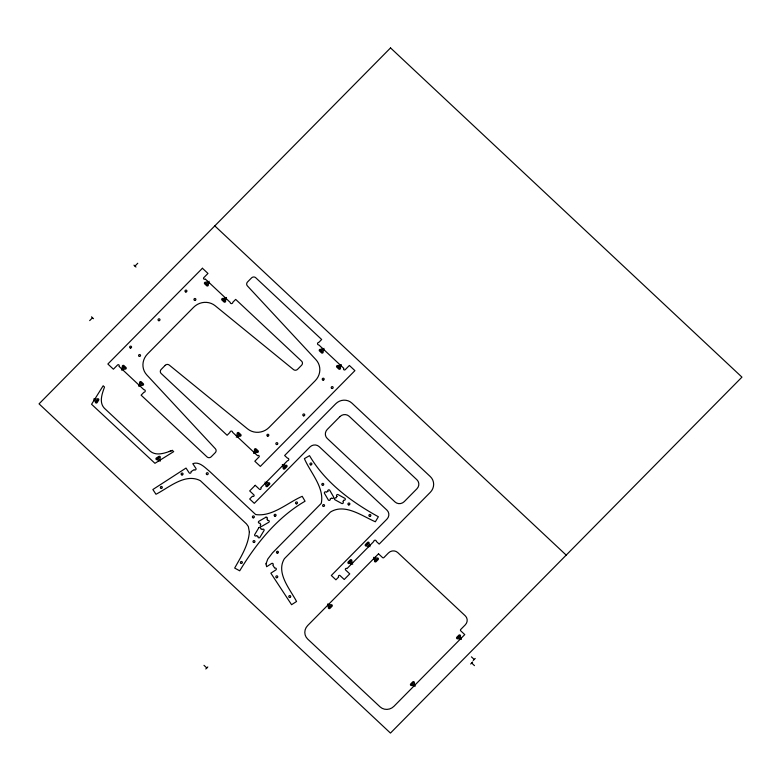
<?xml version="1.0" encoding="UTF-8"?>
<svg xmlns="http://www.w3.org/2000/svg" width="781" height="781" viewBox="0 0 781 781"><rect width="100%" height="100%" fill="white"/><g stroke="black" fill="none" stroke-linecap="round" stroke-linejoin="round"><path stroke-width="1.17" d="M96.366 402.078L97.82 399.657M134.957 266.106L137.768 263.256M89.678 320.61L92.49 317.769M121.504 368.7L122.578 367.002A0.986 0.947 -28.8 0 1 122.578 365.654A0.986 0.947 -28.8 0 1 123.964 365.606L125.966 367.48A0.986 0.947 -28.8 0 1 125.966 368.827A0.986 0.947 -28.8 0 1 124.589 368.886L122.89 369.999M207.756 281.355L206.067 282.468A0.986 0.947 -28.8 0 0 204.681 282.517A0.986 0.947 -28.8 0 0 204.681 283.864L206.682 285.748A0.986 0.947 -28.8 0 0 208.068 285.69A0.986 0.947 -28.8 0 0 208.068 284.343L209.142 282.644M121.465 370.096L124.277 367.246M206.369 284.108L209.181 281.258M138.793 384.906L139.877 383.207A0.986 0.947 -28.8 0 1 139.877 381.86A0.986 0.947 -28.8 0 1 141.263 381.811L143.265 383.686A0.986 0.947 -28.8 0 1 143.265 385.033A0.986 0.947 -28.8 0 1 141.878 385.082L140.18 386.204M225.055 297.551L223.356 298.664A0.986 0.947 -28.8 0 0 221.97 298.723A0.986 0.947 -28.8 0 0 221.97 300.07L223.971 301.944A0.986 0.947 -28.8 0 0 225.358 301.896A0.986 0.947 -28.8 0 0 225.358 300.548L226.441 298.85M138.754 386.292L141.566 383.442M223.669 300.304L226.48 297.463M236.331 435.808L237.414 434.119A0.986 0.947 -28.8 0 1 237.414 432.772A0.986 0.947 -28.8 0 1 238.801 432.713L240.802 434.587A0.986 0.947 -28.8 0 1 240.802 435.935A0.986 0.947 -28.8 0 1 239.416 435.993L237.717 437.106M322.592 348.463L320.893 349.576A0.986 0.947 -28.8 0 0 319.507 349.634A0.986 0.947 -28.8 0 0 319.507 350.981L321.508 352.856A0.986 0.947 -28.8 0 0 322.895 352.797A0.986 0.947 -28.8 0 0 322.895 351.45L323.978 349.761M236.292 437.204L239.103 434.353M321.206 351.216L324.017 348.365M253.63 452.014L254.704 450.315A0.986 0.947 -28.8 0 1 254.704 448.968A0.986 0.947 -28.8 0 1 256.09 448.919L258.091 450.793A0.986 0.947 -28.8 0 1 258.091 452.14A0.986 0.947 -28.8 0 1 256.715 452.189L255.016 453.312M339.881 364.659L338.193 365.781A0.986 0.947 -28.8 0 0 336.806 365.83A0.986 0.947 -28.8 0 0 336.806 367.177L338.808 369.052A0.986 0.947 -28.8 0 0 340.194 369.003A0.986 0.947 -28.8 0 0 340.194 367.656L341.268 365.957M253.591 453.4L256.402 450.559M338.495 367.421L341.307 364.571M266.809 485.723L268.81 483.703M284.099 468.209L286.11 466.179M205.793 668.985L207.795 666.954M348.882 562.623L350.884 560.592M366.182 545.109L368.183 543.078M329.318 607.686L331.32 605.656M375.446 560.973L377.448 558.942M411.392 684.576L413.403 682.555M457.52 637.872L459.521 635.841M473.218 660.492L475.219 658.461M470.66 664.016L472.661 661.985M156.903 458.74L159.334 457.227M172.347 450.383C165.631 452.843 156.786 456.455 150.401 451.369L104.293 408.16C98.845 402.332 102.155 393.517 104.517 387.044L103.16 385.775L91.572 404.275L154.95 463.309L173.685 451.633L172.347 450.383L169.282 451.555M95.087 398.661L96.981 399.198A0.986 0.947 -28.8 0 1 98.318 398.827A0.986 0.947 -28.8 0 1 98.66 400.116L97.205 402.537A0.986 0.947 -28.8 0 1 95.858 402.918A0.986 0.947 -28.8 0 1 95.526 401.619L94.052 400.321M93.671 398.993L97.098 400.868M214.795 225.885L566.205 555.115M320.2 350.279L322.202 352.153M337.499 366.484L339.501 368.359M205.374 283.171L207.375 285.045M222.663 299.367L224.664 301.241M133.961 265.169L135.962 267.043M283.718 464.549L285.416 465.535A0.986 0.947 -28.8 0 1 286.803 465.486A0.986 0.947 -28.8 0 1 286.793 466.833L284.792 468.854A0.986 0.947 -28.8 0 1 283.415 468.912A0.986 0.947 -28.8 0 1 283.415 467.565L282.331 465.945M369.96 545.343L368.876 543.722A0.986 0.947 -28.8 0 0 368.876 542.375A0.986 0.947 -28.8 0 0 367.49 542.434L365.488 544.455A0.986 0.947 -28.8 0 0 365.488 545.812A0.986 0.947 -28.8 0 0 366.875 545.753L368.573 546.739M282.292 464.558L285.104 467.194M367.187 544.093L369.999 546.729M375.056 557.312L376.754 558.298A0.986 0.947 -28.8 0 1 378.141 558.239A0.986 0.947 -28.8 0 1 378.141 559.596L376.13 561.617A0.986 0.947 -28.8 0 1 374.753 561.676A0.986 0.947 -28.8 0 1 374.753 560.328L373.669 558.708M461.298 638.106L460.214 636.486A0.986 0.947 -28.8 0 0 460.214 635.138A0.986 0.947 -28.8 0 0 458.837 635.197L456.826 637.218A0.986 0.947 -28.8 0 0 456.826 638.565A0.986 0.947 -28.8 0 0 458.213 638.516L459.911 639.502M373.63 557.322L376.442 559.957M458.525 636.857L461.337 639.493M238.107 433.416L240.109 435.29M255.397 449.622L257.398 451.496M471.412 656.841L474.223 659.476M471.656 663.001L474.467 665.637M91.494 316.832L93.495 318.707M266.419 482.062L268.117 483.048A0.986 0.947 -28.8 0 1 269.504 483A0.986 0.947 -28.8 0 1 269.504 484.347L267.502 486.378A0.986 0.947 -28.8 0 1 266.116 486.426A0.986 0.947 -28.8 0 1 266.116 485.079L265.032 483.468M352.661 562.857L351.577 561.246A0.986 0.947 -28.8 0 0 351.577 559.899A0.986 0.947 -28.8 0 0 350.2 559.948L348.189 561.978A0.986 0.947 -28.8 0 0 348.189 563.326A0.986 0.947 -28.8 0 0 349.576 563.267L351.274 564.263M264.993 482.082L267.805 484.718M349.888 561.607L352.7 564.243M123.271 366.309L125.272 368.183M140.57 382.505L142.572 384.379M328.928 604.025L330.627 605.011A0.986 0.947 -28.8 0 1 332.013 604.953A0.986 0.947 -28.8 0 1 332.013 606.3L330.012 608.331A0.986 0.947 -28.8 0 1 328.625 608.389A0.986 0.947 -28.8 0 1 328.625 607.032L327.542 605.421M415.17 684.81L414.086 683.199A0.986 0.947 -28.8 0 0 414.086 681.852A0.986 0.947 -28.8 0 0 412.71 681.901L410.708 683.931A0.986 0.947 -28.8 0 0 410.708 685.279A0.986 0.947 -28.8 0 0 412.085 685.23L413.784 686.216M327.503 604.035L330.314 606.671M412.397 683.57L415.209 686.196M203.987 665.334L206.799 667.97M160.476 459.863L159.841 458.027A0.986 0.947 -28.8 0 0 160.173 456.709A0.986 0.947 -28.8 0 0 158.836 456.436L156.405 457.949A0.986 0.947 -28.8 0 0 156.063 459.267A0.986 0.947 -28.8 0 0 157.411 459.54L158.797 460.907M158.123 457.988L160.164 461.229M265.999 563.843L266.624 566.723L271.603 563.501A1.074 1.025 -28.8 0 1 273.047 563.745A1.074 1.025 -28.8 0 1 272.803 565.161L274.785 568.197A1.074 1.025 -28.8 0 1 276.201 568.539A1.074 1.025 -28.8 0 1 275.839 569.945L270.861 573.166L291.577 604.709L296.555 601.487C290.044 589.167 275.732 573 284.362 558.718L330.49 512.004C344.899 503.081 362.052 516.026 375.349 521.767L378.365 516.749C351.372 501.88 325.384 482.658 309.52 455.665L304.395 458.632C310.399 472.622 324.574 487.432 321.264 503.364L272.471 552.899L267.805 559.04L265.999 563.843M249.364 532.007C248.397 545.206 240.997 556.814 234.671 568.06L239.708 570.813C256.246 543.459 277.099 517.53 305.059 501.207L302.208 496.316C287.525 502.681 272.364 517.032 255.67 514.542L209.552 471.334C205.012 467.673 199.262 461.083 192.8 463.68L195.914 468.415A1.074 1.025 -28.8 0 1 195.611 469.83A1.074 1.025 -28.8 0 1 194.157 469.645L190.974 471.704A1.074 1.025 -28.8 0 1 190.564 473.091A1.074 1.025 -28.8 0 1 189.139 472.798L186.024 468.063L152.861 489.521L155.975 494.256C168.94 487.637 185.175 472.817 200.326 480.676L246.445 523.885L248.329 526.511L249.364 532.007M258.794 527.81L254.762 534.497A1.074 1.025 -28.8 0 0 255.094 535.883A1.074 1.025 -28.8 0 0 256.539 535.561L258.081 536.41A1.074 1.025 -28.8 0 0 258.531 537.758A1.074 1.025 -28.8 0 0 259.956 537.308L263.968 530.631A1.074 1.025 -28.8 0 0 263.646 529.245A1.074 1.025 -28.8 0 0 262.191 529.567L260.659 528.727A1.074 1.025 -28.8 0 0 260.219 527.37A1.074 1.025 -28.8 0 0 258.794 527.81M336.943 496.404L336.015 497.936A1.074 1.025 -28.8 0 0 334.61 498.424A1.074 1.025 -28.8 0 0 335 499.791L341.707 503.462A1.074 1.025 -28.8 0 0 343.142 503.081A1.074 1.025 -28.8 0 0 342.869 501.685L343.796 500.152A1.074 1.025 -28.8 0 0 345.202 499.655A1.074 1.025 -28.8 0 0 344.802 498.288L338.105 494.627A1.074 1.025 -28.8 0 0 336.67 494.998A1.074 1.025 -28.8 0 0 336.943 496.404M390.539 47.914L39.05 403.865L390.461 733.086L741.95 377.135L390.539 47.914M202.425 268.254L107.866 364.014L113.401 369.198L117.55 365A0.986 0.947 -28.8 0 1 118.927 364.942A0.986 0.947 -28.8 0 1 118.927 366.289L143.948 389.729A1.318 1.259 -28.8 0 1 145.256 390.949A1.318 1.259 -28.8 0 1 143.948 392.277L141.107 395.157L207.053 456.934A2.968 2.831 -28.8 0 0 211.202 456.778L215.253 452.677A2.968 2.831 -28.8 0 0 215.39 448.763L146.828 374.978A15.942 15.22 -28.8 0 1 147.541 353.949L193.639 307.275A15.942 15.22 -28.8 0 1 215.175 305.752L293.549 369.618A2.968 2.831 -28.8 0 0 297.551 369.335L301.612 365.225A2.968 2.831 -28.8 0 0 301.612 361.183L235.667 299.396L232.816 302.276A1.318 1.259 -28.8 0 1 231.508 303.604A1.318 1.259 -28.8 0 1 230.21 302.384L205.188 278.944A0.986 0.947 -28.8 0 1 203.802 278.993A0.986 0.947 -28.8 0 1 203.802 277.645L207.961 273.438L202.425 268.254M165.221 365.332L161.169 369.433A2.968 2.831 -28.8 0 0 161.159 373.484L227.115 435.261L229.956 432.381A1.318 1.259 -28.8 0 1 231.264 431.063A1.318 1.259 -28.8 0 1 232.562 432.284L257.584 455.723A0.986 0.947 -28.8 0 1 258.97 455.665A0.986 0.947 -28.8 0 1 258.97 457.012L254.821 461.22L260.346 466.403L354.906 370.643L349.38 365.459L345.222 369.667A0.986 0.947 -28.8 0 1 343.845 369.716A0.986 0.947 -28.8 0 1 343.845 368.368L318.824 344.929A1.318 1.259 -28.8 0 1 317.516 343.708A1.318 1.259 -28.8 0 1 318.824 342.39L321.674 339.501L255.719 277.724A2.968 2.831 -28.8 0 0 251.57 277.88L247.518 281.99A2.968 2.831 -28.8 0 0 247.382 285.895L315.944 359.69A15.942 15.22 -28.8 0 1 315.231 380.708L269.133 427.392A15.942 15.22 -28.8 0 1 247.597 428.906L169.223 365.049A2.968 2.831 -28.8 0 0 165.221 365.332M255.221 485.313L249.686 490.917L253.835 494.812A0.986 0.947 -28.8 0 1 253.835 496.16A0.986 0.947 -28.8 0 1 252.448 496.208L249.686 499.01L254.294 503.335L309.94 446.986A6.59 6.297 -28.8 0 1 319.165 446.634L386.956 510.139A6.59 6.297 -28.8 0 1 386.956 519.131L331.31 575.49L335.918 579.805L338.69 577.003A0.986 0.947 -28.8 0 1 338.69 575.656A0.986 0.947 -28.8 0 1 340.077 575.607L344.226 579.492L349.761 573.889L345.612 569.993A0.986 0.947 -28.8 0 1 345.612 568.646A0.986 0.947 -28.8 0 1 346.989 568.597L373.728 541.526A1.318 1.259 -28.8 0 1 375.026 540.198A1.318 1.259 -28.8 0 1 376.335 541.428L379.185 544.093L430.311 492.313A11.53 11.012 -28.8 0 0 430.311 476.576L351.919 403.123A11.53 11.012 -28.8 0 0 335.771 403.738L284.635 455.518L287.486 458.183A1.318 1.259 -28.8 0 1 288.794 459.413A1.318 1.259 -28.8 0 1 287.486 460.731L260.756 487.803A0.986 0.947 -28.8 0 1 260.756 489.15A0.986 0.947 -28.8 0 1 259.37 489.199L255.221 485.313M339.92 416.615L327.239 429.462A6.59 6.297 -28.8 0 0 327.239 438.453L395.03 501.968A6.59 6.297 -28.8 0 0 404.255 501.617L416.937 488.769A6.59 6.297 -28.8 0 0 416.937 479.778L349.146 416.263A6.59 6.297 -28.8 0 0 339.92 416.615M378.512 553.807L307.665 625.552A9.889 9.44 -28.8 0 0 307.665 639.043L380.074 706.873A9.889 9.44 -28.8 0 0 393.907 706.346L464.754 634.602L460.722 630.814A0.986 0.947 -28.8 0 1 460.722 629.466L465.291 624.839A6.59 6.297 -28.8 0 0 465.291 615.848L397.724 552.558A6.59 6.297 -28.8 0 0 388.508 552.909L383.94 557.536A0.986 0.947 -28.8 0 1 382.553 557.585L378.512 553.807M265.784 517.295L258.941 521.249A1.074 1.025 -28.8 0 0 258.501 522.635A1.074 1.025 -28.8 0 0 259.888 523.055L260.766 524.559A1.074 1.025 -28.8 0 0 260.444 525.974A1.074 1.025 -28.8 0 0 261.86 526.287L268.713 522.323A1.074 1.025 -28.8 0 0 269.142 520.937A1.074 1.025 -28.8 0 0 267.756 520.517L266.877 519.014A1.074 1.025 -28.8 0 0 267.2 517.608A1.074 1.025 -28.8 0 0 265.784 517.295M327.874 491.327L326.302 492.235A1.074 1.025 -28.8 0 0 324.867 491.981A1.074 1.025 -28.8 0 0 324.486 493.377L328.274 499.908A1.074 1.025 -28.8 0 0 329.68 500.279A1.074 1.025 -28.8 0 0 330.168 498.903L331.74 497.995A1.074 1.025 -28.8 0 0 333.184 498.258A1.074 1.025 -28.8 0 0 333.555 496.853L329.767 490.322A1.074 1.025 -28.8 0 0 328.362 489.96A1.074 1.025 -28.8 0 0 327.874 491.327M194.801 300.392A0.986 0.947 -28.8 0 0 195.806 299.025A0.986 0.947 -28.8 0 0 194.127 298.898A0.986 0.947 -28.8 0 0 194.801 300.392M130.486 348.043A0.986 0.947 -28.8 0 0 131.491 346.686A0.986 0.947 -28.8 0 0 129.812 346.559A0.986 0.947 -28.8 0 0 130.486 348.043M158.894 320.708A0.986 0.947 -28.8 0 0 159.9 319.341A0.986 0.947 -28.8 0 0 158.221 319.214A0.986 0.947 -28.8 0 0 158.894 320.708M185.839 291.996A0.986 0.947 -28.8 0 0 186.844 290.63A0.986 0.947 -28.8 0 0 185.165 290.503A0.986 0.947 -28.8 0 0 185.839 291.996M139.448 356.448A0.986 0.947 -28.8 0 0 140.463 355.082A0.986 0.947 -28.8 0 0 138.774 354.955A0.986 0.947 -28.8 0 0 139.448 356.448M323.1 380.122A0.986 0.947 -28.8 0 0 324.105 378.756A0.986 0.947 -28.8 0 0 322.426 378.629A0.986 0.947 -28.8 0 0 323.1 380.122M276.708 444.574A0.986 0.947 -28.8 0 0 277.724 443.208A0.986 0.947 -28.8 0 0 276.035 443.081A0.986 0.947 -28.8 0 0 276.708 444.574M303.653 415.853A0.986 0.947 -28.8 0 0 304.668 414.496A0.986 0.947 -28.8 0 0 302.979 414.369A0.986 0.947 -28.8 0 0 303.653 415.853M332.062 388.518A0.986 0.947 -28.8 0 0 333.077 387.151A0.986 0.947 -28.8 0 0 331.388 387.025A0.986 0.947 -28.8 0 0 332.062 388.518M267.746 436.169A0.986 0.947 -28.8 0 0 268.762 434.812A0.986 0.947 -28.8 0 0 267.073 434.685A0.986 0.947 -28.8 0 0 267.746 436.169M161.276 488.369A0.986 0.947 -28.8 0 0 162.204 486.953A0.986 0.947 -28.8 0 0 160.515 486.924A0.986 0.947 -28.8 0 0 161.276 488.369M182.022 474.946A0.986 0.947 -28.8 0 0 182.949 473.53A0.986 0.947 -28.8 0 0 181.26 473.501A0.986 0.947 -28.8 0 0 182.022 474.946M207.131 474.623A0.986 0.947 -28.8 0 0 208.146 473.257A0.986 0.947 -28.8 0 0 206.457 473.13A0.986 0.947 -28.8 0 0 207.131 474.623M253.249 517.832A0.986 0.947 -28.8 0 0 254.264 516.466A0.986 0.947 -28.8 0 0 252.575 516.339A0.986 0.947 -28.8 0 0 253.249 517.832M296.399 503.843A0.986 0.947 -28.8 0 0 297.395 502.466A0.986 0.947 -28.8 0 0 295.716 502.359A0.986 0.947 -28.8 0 0 296.399 503.843M275 516.212A0.986 0.947 -28.8 0 0 276.005 514.845A0.986 0.947 -28.8 0 0 274.316 514.728A0.986 0.947 -28.8 0 0 275 516.212M253.854 542.492A0.986 0.947 -28.8 0 0 254.87 541.126A0.986 0.947 -28.8 0 0 253.19 540.999A0.986 0.947 -28.8 0 0 253.854 542.492M241.27 563.413A0.986 0.947 -28.8 0 0 242.286 562.047A0.986 0.947 -28.8 0 0 240.597 561.92A0.986 0.947 -28.8 0 0 241.27 563.413M369.755 516.387A0.986 0.947 -28.8 0 0 370.77 515.021A0.986 0.947 -28.8 0 0 369.081 514.894A0.986 0.947 -28.8 0 0 369.755 516.387M348.785 504.917A0.986 0.947 -28.8 0 0 349.79 503.55A0.986 0.947 -28.8 0 0 348.111 503.423A0.986 0.947 -28.8 0 0 348.785 504.917M322.66 485.304A0.986 0.947 -28.8 0 0 323.656 483.937A0.986 0.947 -28.8 0 0 321.977 483.82A0.986 0.947 -28.8 0 0 322.66 485.304M310.809 464.9A0.986 0.947 -28.8 0 0 311.804 463.533A0.986 0.947 -28.8 0 0 310.116 463.416A0.986 0.947 -28.8 0 0 310.809 464.9M323.461 506.469A0.986 0.947 -28.8 0 0 324.466 505.112A0.986 0.947 -28.8 0 0 322.787 504.985A0.986 0.947 -28.8 0 0 323.461 506.469M277.333 553.182A0.986 0.947 -28.8 0 0 278.348 551.816A0.986 0.947 -28.8 0 0 276.659 551.698A0.986 0.947 -28.8 0 0 277.333 553.182M276.738 577.745A0.986 0.947 -28.8 0 0 277.665 576.329A0.986 0.947 -28.8 0 0 275.976 576.3A0.986 0.947 -28.8 0 0 276.738 577.745M289.692 597.475A0.986 0.947 -28.8 0 0 290.62 596.059A0.986 0.947 -28.8 0 0 288.931 596.03A0.986 0.947 -28.8 0 0 289.692 597.475"/></g></svg>
